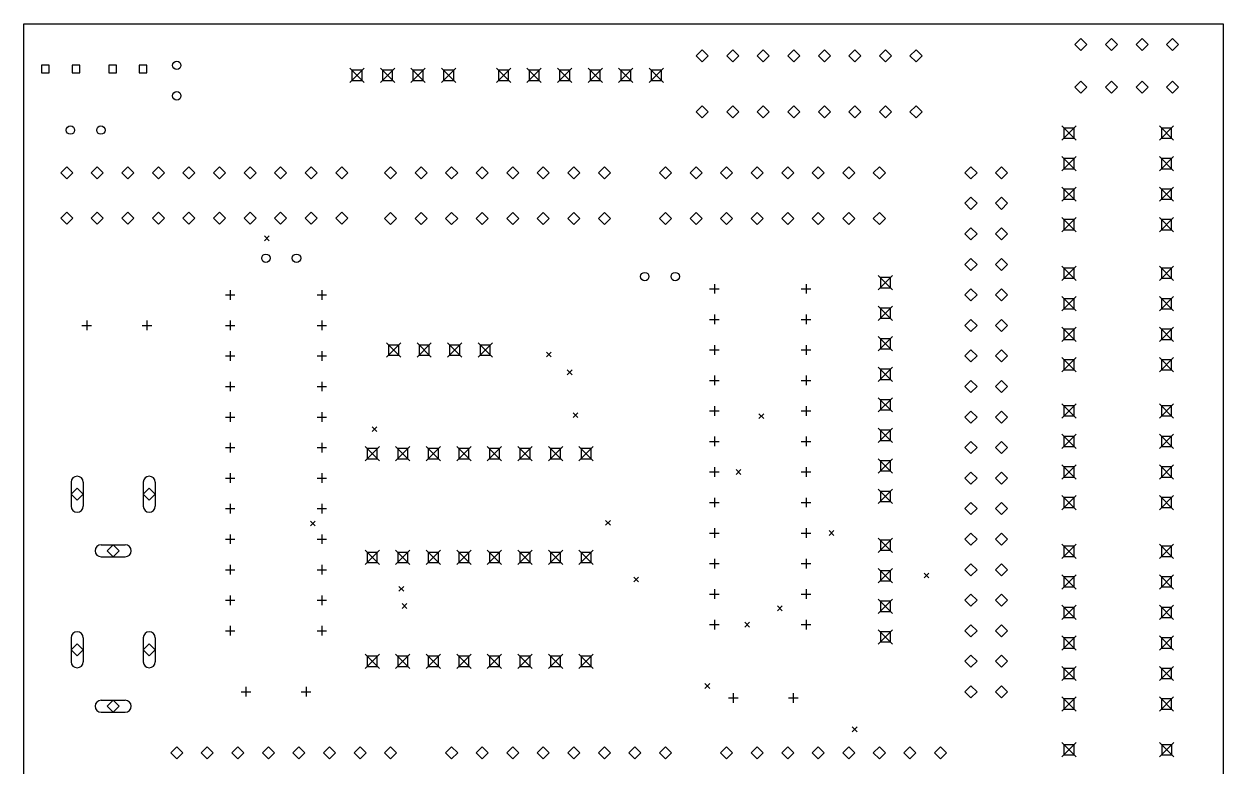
# Model space of a CAD drawing. Extents: x 114 to 215, y -162 to -37.
# Drawn here: x 115.2 to 214.9, y -98.6 to -36.8 of the extents above; entities that cross this region are included whole.
import ezdxf

# ---------------------------------------------------------------- set-up
doc = ezdxf.new("R2010")
doc.units = 0
doc.layers.add('BLACK', color=7, linetype='CONTINUOUS')

msp = doc.modelspace()

# ---------------------------------------------------------------- linework, layer by layer
at = {"layer": 'BLACK', "linetype": 'CONTINUOUS'}
for p, q in [((115.24, -36.8175), (214.935, -36.8175)), ((115.24, -135.243), (115.24, -36.8175)), ((214.935, -36.8175), (214.935, -135.243)), ((203.124, -38.032), (202.624, -38.532)), ((202.624, -38.532), (203.124, -39.032)), ((203.624, -38.532), (203.124, -38.032)), ((203.124, -39.032), (203.624, -38.532)), ((205.664, -38.032), (205.164, -38.532)), ((205.164, -38.532), (205.664, -39.032)), ((206.164, -38.532), (205.664, -38.032)), ((205.664, -39.032), (206.164, -38.532)), ((208.204, -38.032), (207.704, -38.532)), ((207.704, -38.532), (208.204, -39.032)), ((208.704, -38.532), (208.204, -38.032)), ((208.204, -39.032), (208.704, -38.532)), ((210.744, -38.032), (210.244, -38.532)), ((210.244, -38.532), (210.744, -39.032)), ((211.244, -38.532), (210.744, -38.032)), ((210.744, -39.032), (211.244, -38.532)), ((171.628, -38.97), (171.128, -39.47)), ((171.128, -39.47), (171.628, -39.97)), ((172.128, -39.47), (171.628, -38.97)), ((171.628, -39.97), (172.128, -39.47)), ((174.168, -38.97), (173.668, -39.47)), ((173.668, -39.47), (174.168, -39.97)), ((174.668, -39.47), (174.168, -38.97)), ((174.168, -39.97), (174.668, -39.47)), ((176.708, -38.97), (176.208, -39.47)), ((176.208, -39.47), (176.708, -39.97)), ((177.208, -39.47), (176.708, -38.97)), ((176.708, -39.97), (177.208, -39.47)), ((179.248, -38.97), (178.748, -39.47)), ((178.748, -39.47), (179.248, -39.97)), ((179.748, -39.47), (179.248, -38.97)), ((179.248, -39.97), (179.748, -39.47)), ((181.788, -38.97), (181.288, -39.47)), ((181.288, -39.47), (181.788, -39.97)), ((182.288, -39.47), (181.788, -38.97)), ((181.788, -39.97), (182.288, -39.47)), ((184.328, -38.97), (183.828, -39.47)), ((183.828, -39.47), (184.328, -39.97)), ((184.828, -39.47), (184.328, -38.97)), ((184.328, -39.97), (184.828, -39.47)), ((186.868, -38.97), (186.368, -39.47)), ((186.368, -39.47), (186.868, -39.97)), ((187.368, -39.47), (186.868, -38.97)), ((186.868, -39.97), (187.368, -39.47)), ((189.408, -38.97), (188.908, -39.47)), ((188.908, -39.47), (189.408, -39.97)), ((189.908, -39.47), (189.408, -38.97)), ((189.408, -39.97), (189.908, -39.47)), ((117.331, -40.2458), (116.695, -40.2458)), ((116.695, -40.2458), (116.695, -40.8822)), ((117.331, -40.8822), (117.331, -40.2458)), ((119.871, -40.2458), (119.235, -40.2458)), ((119.235, -40.2458), (119.235, -40.8822)), ((119.871, -40.8822), (119.871, -40.2458)), ((122.919, -40.2458), (122.283, -40.2458)), ((122.283, -40.2458), (122.283, -40.8822)), ((122.919, -40.8822), (122.919, -40.2458)), ((125.459, -40.2458), (124.823, -40.2458)), ((124.823, -40.2458), (124.823, -40.8822)), ((125.459, -40.8822), (125.459, -40.2458)), ((142.331, -40.497), (143.521, -41.687)), ((143.521, -40.497), (142.331, -41.687)), ((143.347, -40.6713), (142.505, -40.6713)), ((142.505, -40.6713), (142.505, -41.5127)), ((143.347, -41.5127), (143.347, -40.6713)), ((144.871, -40.497), (146.061, -41.687)), ((146.061, -40.497), (144.871, -41.687)), ((145.887, -40.6713), (145.045, -40.6713)), ((145.045, -40.6713), (145.045, -41.5127)), ((145.887, -41.5127), (145.887, -40.6713)), ((147.411, -40.497), (148.601, -41.687)), ((148.601, -40.497), (147.411, -41.687)), ((148.427, -40.6713), (147.585, -40.6713)), ((147.585, -40.6713), (147.585, -41.5127)), ((148.427, -41.5127), (148.427, -40.6713)), ((149.951, -40.497), (151.141, -41.687)), ((151.141, -40.497), (149.951, -41.687)), ((150.967, -40.6713), (150.125, -40.6713)), ((150.125, -40.6713), (150.125, -41.5127)), ((150.967, -41.5127), (150.967, -40.6713)), ((154.523, -40.497), (155.713, -41.687)), ((155.713, -40.497), (154.523, -41.687)), ((155.539, -40.6713), (154.697, -40.6713)), ((154.697, -40.6713), (154.697, -41.5127)), ((155.539, -41.5127), (155.539, -40.6713)), ((157.063, -40.497), (158.253, -41.687)), ((158.253, -40.497), (157.063, -41.687)), ((158.079, -40.6713), (157.237, -40.6713)), ((157.237, -40.6713), (157.237, -41.5127)), ((158.079, -41.5127), (158.079, -40.6713)), ((159.603, -40.497), (160.793, -41.687)), ((160.793, -40.497), (159.603, -41.687)), ((160.619, -40.6713), (159.777, -40.6713)), ((159.777, -40.6713), (159.777, -41.5127)), ((160.619, -41.5127), (160.619, -40.6713)), ((162.143, -40.497), (163.333, -41.687)), ((163.333, -40.497), (162.143, -41.687)), ((163.159, -40.6713), (162.317, -40.6713)), ((162.317, -40.6713), (162.317, -41.5127)), ((163.159, -41.5127), (163.159, -40.6713)), ((164.683, -40.497), (165.873, -41.687)), ((165.873, -40.497), (164.683, -41.687)), ((165.699, -40.6713), (164.857, -40.6713)), ((164.857, -40.6713), (164.857, -41.5127)), ((165.699, -41.5127), (165.699, -40.6713)), ((167.223, -40.497), (168.413, -41.687)), ((168.413, -40.497), (167.223, -41.687)), ((168.239, -40.6713), (167.397, -40.6713)), ((167.397, -40.6713), (167.397, -41.5127)), ((168.239, -41.5127), (168.239, -40.6713)), ((116.695, -40.8822), (117.331, -40.8822)), ((119.235, -40.8822), (119.871, -40.8822)), ((122.283, -40.8822), (122.919, -40.8822)), ((124.823, -40.8822), (125.459, -40.8822)), ((142.505, -41.5127), (143.347, -41.5127)), ((145.045, -41.5127), (145.887, -41.5127)), ((147.585, -41.5127), (148.427, -41.5127)), ((150.125, -41.5127), (150.967, -41.5127)), ((154.697, -41.5127), (155.539, -41.5127)), ((157.237, -41.5127), (158.079, -41.5127)), ((159.777, -41.5127), (160.619, -41.5127)), ((162.317, -41.5127), (163.159, -41.5127)), ((164.857, -41.5127), (165.699, -41.5127)), ((167.397, -41.5127), (168.239, -41.5127)), ((203.124, -41.588), (202.624, -42.088)), ((203.624, -42.088), (203.124, -41.588)), ((205.664, -41.588), (205.164, -42.088)), ((206.164, -42.088), (205.664, -41.588)), ((208.204, -41.588), (207.704, -42.088)), ((208.704, -42.088), (208.204, -41.588)), ((210.744, -41.588), (210.244, -42.088)), ((211.244, -42.088), (210.744, -41.588)), ((202.624, -42.088), (203.124, -42.588)), ((203.124, -42.588), (203.624, -42.088)), ((205.164, -42.088), (205.664, -42.588)), ((205.664, -42.588), (206.164, -42.088)), ((207.704, -42.088), (208.204, -42.588)), ((208.204, -42.588), (208.704, -42.088)), ((210.244, -42.088), (210.744, -42.588)), ((210.744, -42.588), (211.244, -42.088)), ((171.628, -43.62), (171.128, -44.12)), ((172.128, -44.12), (171.628, -43.62)), ((174.168, -43.62), (173.668, -44.12)), ((174.668, -44.12), (174.168, -43.62)), ((176.708, -43.62), (176.208, -44.12)), ((177.208, -44.12), (176.708, -43.62)), ((179.248, -43.62), (178.748, -44.12)), ((179.748, -44.12), (179.248, -43.62)), ((181.788, -43.62), (181.288, -44.12)), ((182.288, -44.12), (181.788, -43.62)), ((184.328, -43.62), (183.828, -44.12)), ((184.828, -44.12), (184.328, -43.62)), ((186.868, -43.62), (186.368, -44.12)), ((187.368, -44.12), (186.868, -43.62)), ((189.408, -43.62), (188.908, -44.12)), ((189.908, -44.12), (189.408, -43.62)), ((171.128, -44.12), (171.628, -44.62)), ((171.628, -44.62), (172.128, -44.12)), ((173.668, -44.12), (174.168, -44.62)), ((174.168, -44.62), (174.668, -44.12)), ((176.208, -44.12), (176.708, -44.62)), ((176.708, -44.62), (177.208, -44.12)), ((178.748, -44.12), (179.248, -44.62)), ((179.248, -44.62), (179.748, -44.12)), ((181.288, -44.12), (181.788, -44.62)), ((181.788, -44.62), (182.288, -44.12)), ((183.828, -44.12), (184.328, -44.62)), ((184.328, -44.62), (184.828, -44.12)), ((186.368, -44.12), (186.868, -44.62)), ((186.868, -44.62), (187.368, -44.12)), ((188.908, -44.12), (189.408, -44.62)), ((189.408, -44.62), (189.908, -44.12)), ((201.533, -45.303), (202.723, -46.493)), ((202.723, -45.303), (201.533, -46.493)), ((202.549, -45.4773), (201.707, -45.4773)), ((201.707, -45.4773), (201.707, -46.3187)), ((202.549, -46.3187), (202.549, -45.4773)), ((209.641, -45.303), (210.831, -46.493)), ((210.831, -45.303), (209.641, -46.493)), ((210.657, -45.4773), (209.815, -45.4773)), ((209.815, -45.4773), (209.815, -46.3187)), ((210.657, -46.3187), (210.657, -45.4773)), ((201.707, -46.3187), (202.549, -46.3187)), ((209.815, -46.3187), (210.657, -46.3187)), ((201.533, -47.843), (202.723, -49.033)), ((202.723, -47.843), (201.533, -49.033)), ((209.641, -47.843), (210.831, -49.033)), ((210.831, -47.843), (209.641, -49.033)), ((118.796, -48.7), (118.296, -49.2)), ((119.296, -49.2), (118.796, -48.7)), ((121.336, -48.7), (120.836, -49.2)), ((121.836, -49.2), (121.336, -48.7)), ((123.876, -48.7), (123.376, -49.2)), ((124.376, -49.2), (123.876, -48.7)), ((126.416, -48.7), (125.916, -49.2)), ((126.916, -49.2), (126.416, -48.7)), ((128.956, -48.7), (128.456, -49.2)), ((129.456, -49.2), (128.956, -48.7)), ((131.496, -48.7), (130.996, -49.2)), ((131.996, -49.2), (131.496, -48.7)), ((134.036, -48.7), (133.536, -49.2)), ((134.536, -49.2), (134.036, -48.7)), ((136.576, -48.7), (136.076, -49.2)), ((137.076, -49.2), (136.576, -48.7)), ((139.116, -48.7), (138.616, -49.2)), ((139.616, -49.2), (139.116, -48.7)), ((141.656, -48.7), (141.156, -49.2)), ((142.156, -49.2), (141.656, -48.7)), ((145.72, -48.7), (145.22, -49.2)), ((146.22, -49.2), (145.72, -48.7)), ((148.26, -48.7), (147.76, -49.2)), ((148.76, -49.2), (148.26, -48.7)), ((150.8, -48.7), (150.3, -49.2)), ((151.3, -49.2), (150.8, -48.7)), ((153.34, -48.7), (152.84, -49.2)), ((153.84, -49.2), (153.34, -48.7)), ((155.88, -48.7), (155.38, -49.2)), ((156.38, -49.2), (155.88, -48.7)), ((158.42, -48.7), (157.92, -49.2)), ((158.92, -49.2), (158.42, -48.7)), ((160.96, -48.7), (160.46, -49.2)), ((161.46, -49.2), (160.96, -48.7)), ((163.5, -48.7), (163, -49.2)), ((164, -49.2), (163.5, -48.7)), ((168.58, -48.7), (168.08, -49.2)), ((169.08, -49.2), (168.58, -48.7)), ((171.12, -48.7), (170.62, -49.2)), ((171.62, -49.2), (171.12, -48.7)), ((173.66, -48.7), (173.16, -49.2)), ((174.16, -49.2), (173.66, -48.7)), ((176.2, -48.7), (175.7, -49.2)), ((176.7, -49.2), (176.2, -48.7)), ((178.74, -48.7), (178.24, -49.2)), ((179.24, -49.2), (178.74, -48.7)), ((181.28, -48.7), (180.78, -49.2)), ((181.78, -49.2), (181.28, -48.7)), ((183.82, -48.7), (183.32, -49.2)), ((184.32, -49.2), (183.82, -48.7)), ((186.36, -48.7), (185.86, -49.2)), ((186.86, -49.2), (186.36, -48.7)), ((193.98, -48.7), (193.48, -49.2)), ((194.48, -49.2), (193.98, -48.7)), ((196.52, -48.7), (196.02, -49.2)), ((197.02, -49.2), (196.52, -48.7)), ((202.549, -48.0173), (201.707, -48.0173)), ((201.707, -48.0173), (201.707, -48.8587)), ((202.549, -48.8587), (202.549, -48.0173)), ((210.657, -48.0173), (209.815, -48.0173)), ((209.815, -48.0173), (209.815, -48.8587)), ((210.657, -48.8587), (210.657, -48.0173)), ((118.296, -49.2), (118.796, -49.7)), ((118.796, -49.7), (119.296, -49.2)), ((120.836, -49.2), (121.336, -49.7)), ((121.336, -49.7), (121.836, -49.2)), ((123.376, -49.2), (123.876, -49.7)), ((123.876, -49.7), (124.376, -49.2)), ((125.916, -49.2), (126.416, -49.7)), ((126.416, -49.7), (126.916, -49.2)), ((128.456, -49.2), (128.956, -49.7)), ((128.956, -49.7), (129.456, -49.2)), ((130.996, -49.2), (131.496, -49.7)), ((131.496, -49.7), (131.996, -49.2)), ((133.536, -49.2), (134.036, -49.7)), ((134.036, -49.7), (134.536, -49.2)), ((136.076, -49.2), (136.576, -49.7)), ((136.576, -49.7), (137.076, -49.2)), ((138.616, -49.2), (139.116, -49.7)), ((139.116, -49.7), (139.616, -49.2)), ((141.156, -49.2), (141.656, -49.7)), ((141.656, -49.7), (142.156, -49.2)), ((145.22, -49.2), (145.72, -49.7)), ((145.72, -49.7), (146.22, -49.2)), ((147.76, -49.2), (148.26, -49.7)), ((148.26, -49.7), (148.76, -49.2)), ((150.3, -49.2), (150.8, -49.7)), ((150.8, -49.7), (151.3, -49.2)), ((152.84, -49.2), (153.34, -49.7)), ((153.34, -49.7), (153.84, -49.2)), ((155.38, -49.2), (155.88, -49.7)), ((155.88, -49.7), (156.38, -49.2)), ((157.92, -49.2), (158.42, -49.7)), ((158.42, -49.7), (158.92, -49.2)), ((160.46, -49.2), (160.96, -49.7)), ((160.96, -49.7), (161.46, -49.2)), ((163, -49.2), (163.5, -49.7)), ((163.5, -49.7), (164, -49.2)), ((168.08, -49.2), (168.58, -49.7)), ((168.58, -49.7), (169.08, -49.2)), ((170.62, -49.2), (171.12, -49.7)), ((171.12, -49.7), (171.62, -49.2)), ((173.16, -49.2), (173.66, -49.7)), ((173.66, -49.7), (174.16, -49.2)), ((175.7, -49.2), (176.2, -49.7)), ((176.2, -49.7), (176.7, -49.2)), ((178.24, -49.2), (178.74, -49.7)), ((178.74, -49.7), (179.24, -49.2)), ((180.78, -49.2), (181.28, -49.7)), ((181.28, -49.7), (181.78, -49.2)), ((183.32, -49.2), (183.82, -49.7)), ((183.82, -49.7), (184.32, -49.2)), ((185.86, -49.2), (186.36, -49.7)), ((186.36, -49.7), (186.86, -49.2)), ((193.48, -49.2), (193.98, -49.7)), ((193.98, -49.7), (194.48, -49.2)), ((196.02, -49.2), (196.52, -49.7)), ((196.52, -49.7), (197.02, -49.2)), ((201.707, -48.8587), (202.549, -48.8587)), ((209.815, -48.8587), (210.657, -48.8587)), ((201.533, -50.383), (202.723, -51.573)), ((202.723, -50.383), (201.533, -51.573)), ((202.549, -50.5573), (201.707, -50.5573)), ((201.707, -50.5573), (201.707, -51.3987)), ((202.549, -51.3987), (202.549, -50.5573)), ((209.641, -50.383), (210.831, -51.573)), ((210.831, -50.383), (209.641, -51.573)), ((210.657, -50.5573), (209.815, -50.5573)), ((209.815, -50.5573), (209.815, -51.3987)), ((210.657, -51.3987), (210.657, -50.5573)), ((193.98, -51.24), (193.48, -51.74)), ((193.48, -51.74), (193.98, -52.24)), ((194.48, -51.74), (193.98, -51.24)), ((193.98, -52.24), (194.48, -51.74)), ((196.52, -51.24), (196.02, -51.74)), ((196.02, -51.74), (196.52, -52.24)), ((197.02, -51.74), (196.52, -51.24)), ((196.52, -52.24), (197.02, -51.74)), ((201.707, -51.3987), (202.549, -51.3987)), ((209.815, -51.3987), (210.657, -51.3987)), ((118.796, -52.485), (118.296, -52.985)), ((119.296, -52.985), (118.796, -52.485)), ((121.336, -52.485), (120.836, -52.985)), ((121.836, -52.985), (121.336, -52.485)), ((123.876, -52.485), (123.376, -52.985)), ((124.376, -52.985), (123.876, -52.485)), ((126.416, -52.485), (125.916, -52.985)), ((126.916, -52.985), (126.416, -52.485)), ((128.956, -52.485), (128.456, -52.985)), ((129.456, -52.985), (128.956, -52.485)), ((131.496, -52.485), (130.996, -52.985)), ((131.996, -52.985), (131.496, -52.485)), ((134.036, -52.485), (133.536, -52.985)), ((134.536, -52.985), (134.036, -52.485)), ((136.576, -52.485), (136.076, -52.985)), ((137.076, -52.985), (136.576, -52.485)), ((139.116, -52.485), (138.616, -52.985)), ((139.616, -52.985), (139.116, -52.485)), ((141.656, -52.485), (141.156, -52.985)), ((142.156, -52.985), (141.656, -52.485)), ((145.72, -52.51), (145.22, -53.01)), ((146.22, -53.01), (145.72, -52.51)), ((148.26, -52.51), (147.76, -53.01)), ((148.76, -53.01), (148.26, -52.51)), ((150.8, -52.51), (150.3, -53.01)), ((151.3, -53.01), (150.8, -52.51)), ((153.34, -52.51), (152.84, -53.01)), ((153.84, -53.01), (153.34, -52.51)), ((155.88, -52.51), (155.38, -53.01)), ((156.38, -53.01), (155.88, -52.51)), ((158.42, -52.51), (157.92, -53.01)), ((158.92, -53.01), (158.42, -52.51)), ((160.96, -52.51), (160.46, -53.01)), ((161.46, -53.01), (160.96, -52.51)), ((163.5, -52.51), (163, -53.01)), ((164, -53.01), (163.5, -52.51)), ((168.58, -52.51), (168.08, -53.01)), ((169.08, -53.01), (168.58, -52.51)), ((171.12, -52.51), (170.62, -53.01)), ((171.62, -53.01), (171.12, -52.51)), ((173.66, -52.51), (173.16, -53.01)), ((174.16, -53.01), (173.66, -52.51)), ((176.2, -52.51), (175.7, -53.01)), ((176.7, -53.01), (176.2, -52.51)), ((178.74, -52.51), (178.24, -53.01)), ((179.24, -53.01), (178.74, -52.51)), ((181.28, -52.51), (180.78, -53.01)), ((181.78, -53.01), (181.28, -52.51)), ((183.82, -52.51), (183.32, -53.01)), ((184.32, -53.01), (183.82, -52.51)), ((186.36, -52.51), (185.86, -53.01)), ((186.86, -53.01), (186.36, -52.51)), ((118.296, -52.985), (118.796, -53.485)), ((118.796, -53.485), (119.296, -52.985)), ((120.836, -52.985), (121.336, -53.485)), ((121.336, -53.485), (121.836, -52.985)), ((123.376, -52.985), (123.876, -53.485)), ((123.876, -53.485), (124.376, -52.985)), ((125.916, -52.985), (126.416, -53.485)), ((126.416, -53.485), (126.916, -52.985)), ((128.456, -52.985), (128.956, -53.485)), ((128.956, -53.485), (129.456, -52.985)), ((130.996, -52.985), (131.496, -53.485)), ((131.496, -53.485), (131.996, -52.985)), ((133.536, -52.985), (134.036, -53.485)), ((134.036, -53.485), (134.536, -52.985)), ((136.076, -52.985), (136.576, -53.485)), ((136.576, -53.485), (137.076, -52.985)), ((138.616, -52.985), (139.116, -53.485)), ((139.116, -53.485), (139.616, -52.985)), ((141.156, -52.985), (141.656, -53.485)), ((141.656, -53.485), (142.156, -52.985)), ((145.22, -53.01), (145.72, -53.51)), ((145.72, -53.51), (146.22, -53.01)), ((147.76, -53.01), (148.26, -53.51)), ((148.26, -53.51), (148.76, -53.01)), ((150.3, -53.01), (150.8, -53.51)), ((150.8, -53.51), (151.3, -53.01)), ((152.84, -53.01), (153.34, -53.51)), ((153.34, -53.51), (153.84, -53.01)), ((155.38, -53.01), (155.88, -53.51)), ((155.88, -53.51), (156.38, -53.01)), ((157.92, -53.01), (158.42, -53.51)), ((158.42, -53.51), (158.92, -53.01)), ((160.46, -53.01), (160.96, -53.51)), ((160.96, -53.51), (161.46, -53.01)), ((163, -53.01), (163.5, -53.51)), ((163.5, -53.51), (164, -53.01)), ((168.08, -53.01), (168.58, -53.51)), ((168.58, -53.51), (169.08, -53.01)), ((170.62, -53.01), (171.12, -53.51)), ((171.12, -53.51), (171.62, -53.01)), ((173.16, -53.01), (173.66, -53.51)), ((173.66, -53.51), (174.16, -53.01)), ((175.7, -53.01), (176.2, -53.51)), ((176.2, -53.51), (176.7, -53.01)), ((178.24, -53.01), (178.74, -53.51)), ((178.74, -53.51), (179.24, -53.01)), ((180.78, -53.01), (181.28, -53.51)), ((181.28, -53.51), (181.78, -53.01)), ((183.32, -53.01), (183.82, -53.51)), ((183.82, -53.51), (184.32, -53.01)), ((185.86, -53.01), (186.36, -53.51)), ((186.36, -53.51), (186.86, -53.01)), ((193.98, -53.78), (193.48, -54.28)), ((194.48, -54.28), (193.98, -53.78)), ((196.52, -53.78), (196.02, -54.28)), ((197.02, -54.28), (196.52, -53.78)), ((201.533, -52.923), (202.723, -54.113)), ((202.723, -52.923), (201.533, -54.113)), ((202.549, -53.0973), (201.707, -53.0973)), ((201.707, -53.0973), (201.707, -53.9387)), ((202.549, -53.9387), (202.549, -53.0973)), ((209.641, -52.923), (210.831, -54.113)), ((210.831, -52.923), (209.641, -54.113)), ((210.657, -53.0973), (209.815, -53.0973)), ((209.815, -53.0973), (209.815, -53.9387)), ((210.657, -53.9387), (210.657, -53.0973)), ((135.232, -54.4522), (135.632, -54.8522)), ((135.632, -54.4522), (135.232, -54.8522)), ((193.48, -54.28), (193.98, -54.78)), ((193.98, -54.78), (194.48, -54.28)), ((196.02, -54.28), (196.52, -54.78)), ((196.52, -54.78), (197.02, -54.28)), ((201.707, -53.9387), (202.549, -53.9387)), ((209.815, -53.9387), (210.657, -53.9387)), ((193.98, -56.32), (193.48, -56.82)), ((193.48, -56.82), (193.98, -57.32)), ((194.48, -56.82), (193.98, -56.32)), ((193.98, -57.32), (194.48, -56.82)), ((196.52, -56.32), (196.02, -56.82)), ((196.02, -56.82), (196.52, -57.32)), ((197.02, -56.82), (196.52, -56.32)), ((196.52, -57.32), (197.02, -56.82)), ((186.273, -57.749), (187.463, -58.939)), ((187.463, -57.749), (186.273, -58.939)), ((201.533, -56.96), (202.723, -58.15)), ((202.723, -56.96), (201.533, -58.15)), ((202.549, -57.1343), (201.707, -57.1343)), ((201.707, -57.1343), (201.707, -57.9757)), ((202.549, -57.9757), (202.549, -57.1343)), ((209.641, -56.96), (210.831, -58.15)), ((210.831, -56.96), (209.641, -58.15)), ((210.657, -57.1343), (209.815, -57.1343)), ((209.815, -57.1343), (209.815, -57.9757)), ((210.657, -57.9757), (210.657, -57.1343)), ((172.644, -58.452), (172.644, -59.252)), ((180.264, -58.452), (180.264, -59.252)), ((187.289, -57.9233), (186.447, -57.9233)), ((186.447, -57.9233), (186.447, -58.7647)), ((186.447, -58.7647), (187.289, -58.7647)), ((187.289, -58.7647), (187.289, -57.9233)), ((201.707, -57.9757), (202.549, -57.9757)), ((209.815, -57.9757), (210.657, -57.9757)), ((131.985, -59.36), (132.785, -59.36)), ((132.385, -58.96), (132.385, -59.76)), ((139.605, -59.36), (140.405, -59.36)), ((140.005, -58.96), (140.005, -59.76)), ((172.244, -58.852), (173.044, -58.852)), ((179.864, -58.852), (180.664, -58.852)), ((193.98, -58.86), (193.48, -59.36)), ((193.48, -59.36), (193.98, -59.86)), ((194.48, -59.36), (193.98, -58.86)), ((193.98, -59.86), (194.48, -59.36)), ((196.52, -58.86), (196.02, -59.36)), ((196.02, -59.36), (196.52, -59.86)), ((197.02, -59.36), (196.52, -58.86)), ((196.52, -59.86), (197.02, -59.36)), ((201.533, -59.5), (202.723, -60.69)), ((202.723, -59.5), (201.533, -60.69)), ((202.549, -59.6743), (201.707, -59.6743)), ((201.707, -59.6743), (201.707, -60.5157)), ((202.549, -60.5157), (202.549, -59.6743)), ((209.641, -59.5), (210.831, -60.69)), ((210.831, -59.5), (209.641, -60.69)), ((210.657, -59.6743), (209.815, -59.6743)), ((209.815, -59.6743), (209.815, -60.5157)), ((210.657, -60.5157), (210.657, -59.6743)), ((186.273, -60.289), (187.463, -61.479)), ((187.463, -60.289), (186.273, -61.479)), ((187.289, -60.4633), (186.447, -60.4633)), ((186.447, -60.4633), (186.447, -61.3047)), ((187.289, -61.3047), (187.289, -60.4633)), ((201.707, -60.5157), (202.549, -60.5157)), ((209.815, -60.5157), (210.657, -60.5157)), ((120.457, -61.5), (120.457, -62.3)), ((125.457, -61.5), (125.457, -62.3)), ((132.385, -61.5), (132.385, -62.3)), ((140.005, -61.5), (140.005, -62.3)), ((172.244, -61.392), (173.044, -61.392)), ((172.644, -60.992), (172.644, -61.792)), ((179.864, -61.392), (180.664, -61.392)), ((180.264, -60.992), (180.264, -61.792)), ((186.447, -61.3047), (187.289, -61.3047)), ((193.98, -61.4), (193.48, -61.9)), ((194.48, -61.9), (193.98, -61.4)), ((196.52, -61.4), (196.02, -61.9)), ((197.02, -61.9), (196.52, -61.4)), ((120.057, -61.9), (120.857, -61.9)), ((125.057, -61.9), (125.857, -61.9)), ((131.985, -61.9), (132.785, -61.9)), ((139.605, -61.9), (140.405, -61.9)), ((193.48, -61.9), (193.98, -62.4)), ((193.98, -62.4), (194.48, -61.9)), ((196.02, -61.9), (196.52, -62.4)), ((196.52, -62.4), (197.02, -61.9)), ((201.533, -62.04), (202.723, -63.23)), ((202.723, -62.04), (201.533, -63.23)), ((202.549, -62.2143), (201.707, -62.2143)), ((201.707, -62.2143), (201.707, -63.0557)), ((202.549, -63.0557), (202.549, -62.2143)), ((209.641, -62.04), (210.831, -63.23)), ((210.831, -62.04), (209.641, -63.23)), ((210.657, -62.2143), (209.815, -62.2143)), ((209.815, -62.2143), (209.815, -63.0557)), ((210.657, -63.0557), (210.657, -62.2143)), ((145.379, -63.357), (146.569, -64.547)), ((146.569, -63.357), (145.379, -64.547)), ((146.395, -63.5313), (145.553, -63.5313)), ((145.553, -63.5313), (145.553, -64.3727)), ((146.395, -64.3727), (146.395, -63.5313)), ((147.919, -63.357), (149.109, -64.547)), ((149.109, -63.357), (147.919, -64.547)), ((148.935, -63.5313), (148.093, -63.5313)), ((148.093, -63.5313), (148.093, -64.3727)), ((148.935, -64.3727), (148.935, -63.5313)), ((150.459, -63.357), (151.649, -64.547)), ((151.649, -63.357), (150.459, -64.547)), ((151.475, -63.5313), (150.633, -63.5313)), ((150.633, -63.5313), (150.633, -64.3727)), ((151.475, -64.3727), (151.475, -63.5313)), ((152.999, -63.357), (154.189, -64.547)), ((154.189, -63.357), (152.999, -64.547)), ((154.015, -63.5313), (153.173, -63.5313)), ((153.173, -63.5313), (153.173, -64.3727)), ((154.015, -64.3727), (154.015, -63.5313)), ((172.644, -63.532), (172.644, -64.332)), ((180.264, -63.532), (180.264, -64.332)), ((186.273, -62.829), (187.463, -64.019)), ((187.463, -62.829), (186.273, -64.019)), ((187.289, -63.0033), (186.447, -63.0033)), ((186.447, -63.0033), (186.447, -63.8447)), ((187.289, -63.8447), (187.289, -63.0033)), ((201.707, -63.0557), (202.549, -63.0557)), ((209.815, -63.0557), (210.657, -63.0557)), ((131.985, -64.44), (132.785, -64.44)), ((132.385, -64.04), (132.385, -64.84)), ((139.605, -64.44), (140.405, -64.44)), ((140.005, -64.04), (140.005, -64.84)), ((145.553, -64.3727), (146.395, -64.3727)), ((148.093, -64.3727), (148.935, -64.3727)), ((150.633, -64.3727), (151.475, -64.3727)), ((153.173, -64.3727), (154.015, -64.3727)), ((158.678, -64.123), (159.078, -64.523)), ((159.078, -64.123), (158.678, -64.523)), ((172.244, -63.932), (173.044, -63.932)), ((179.864, -63.932), (180.664, -63.932)), ((186.447, -63.8447), (187.289, -63.8447)), ((193.98, -63.94), (193.48, -64.44)), ((193.48, -64.44), (193.98, -64.94)), ((194.48, -64.44), (193.98, -63.94)), ((193.98, -64.94), (194.48, -64.44)), ((196.52, -63.94), (196.02, -64.44)), ((196.02, -64.44), (196.52, -64.94)), ((197.02, -64.44), (196.52, -63.94)), ((196.52, -64.94), (197.02, -64.44)), ((201.533, -64.58), (202.723, -65.77)), ((202.723, -64.58), (201.533, -65.77)), ((202.549, -64.7543), (201.707, -64.7543)), ((201.707, -64.7543), (201.707, -65.5957)), ((202.549, -65.5957), (202.549, -64.7543)), ((209.641, -64.58), (210.831, -65.77)), ((210.831, -64.58), (209.641, -65.77)), ((210.657, -64.7543), (209.815, -64.7543)), ((209.815, -64.7543), (209.815, -65.5957)), ((210.657, -65.5957), (210.657, -64.7543)), ((160.417, -65.602), (160.817, -66.002)), ((160.817, -65.602), (160.417, -66.002)), ((186.273, -65.369), (187.463, -66.559)), ((187.463, -65.369), (186.273, -66.559)), ((187.289, -65.5433), (186.447, -65.5433)), ((186.447, -65.5433), (186.447, -66.3847)), ((187.289, -66.3847), (187.289, -65.5433)), ((201.707, -65.5957), (202.549, -65.5957)), ((209.815, -65.5957), (210.657, -65.5957)), ((132.385, -66.58), (132.385, -67.38)), ((140.005, -66.58), (140.005, -67.38)), ((172.244, -66.472), (173.044, -66.472)), ((172.644, -66.072), (172.644, -66.872)), ((179.864, -66.472), (180.664, -66.472)), ((180.264, -66.072), (180.264, -66.872)), ((186.447, -66.3847), (187.289, -66.3847)), ((193.98, -66.48), (193.48, -66.98)), ((194.48, -66.98), (193.98, -66.48)), ((196.52, -66.48), (196.02, -66.98)), ((197.02, -66.98), (196.52, -66.48)), ((131.985, -66.98), (132.785, -66.98)), ((139.605, -66.98), (140.405, -66.98)), ((193.48, -66.98), (193.98, -67.48)), ((193.98, -67.48), (194.48, -66.98)), ((196.02, -66.98), (196.52, -67.48)), ((196.52, -67.48), (197.02, -66.98)), ((172.644, -68.612), (172.644, -69.412)), ((180.264, -68.612), (180.264, -69.412)), ((186.273, -67.909), (187.463, -69.099)), ((187.463, -67.909), (186.273, -69.099)), ((187.289, -68.0833), (186.447, -68.0833)), ((186.447, -68.0833), (186.447, -68.9247)), ((187.289, -68.9247), (187.289, -68.0833)), ((201.533, -68.417), (202.723, -69.607)), ((202.723, -68.417), (201.533, -69.607)), ((202.549, -68.5913), (201.707, -68.5913)), ((201.707, -68.5913), (201.707, -69.4327)), ((202.549, -69.4327), (202.549, -68.5913)), ((209.641, -68.417), (210.831, -69.607)), ((210.831, -68.417), (209.641, -69.607)), ((210.657, -68.5913), (209.815, -68.5913)), ((209.815, -68.5913), (209.815, -69.4327)), ((210.657, -69.4327), (210.657, -68.5913)), ((131.985, -69.52), (132.785, -69.52)), ((132.385, -69.12), (132.385, -69.92)), ((139.605, -69.52), (140.405, -69.52)), ((140.005, -69.12), (140.005, -69.92)), ((160.9, -69.1591), (161.3, -69.5591)), ((161.3, -69.1591), (160.9, -69.5591)), ((172.244, -69.012), (173.044, -69.012)), ((176.35, -69.2478), (176.75, -69.6478)), ((176.75, -69.2478), (176.35, -69.6478)), ((179.864, -69.012), (180.664, -69.012)), ((186.447, -68.9247), (187.289, -68.9247)), ((193.98, -69.02), (193.48, -69.52)), ((193.48, -69.52), (193.98, -70.02)), ((194.48, -69.52), (193.98, -69.02)), ((193.98, -70.02), (194.48, -69.52)), ((196.52, -69.02), (196.02, -69.52)), ((196.02, -69.52), (196.52, -70.02)), ((197.02, -69.52), (196.52, -69.02)), ((196.52, -70.02), (197.02, -69.52)), ((201.707, -69.4327), (202.549, -69.4327)), ((209.815, -69.4327), (210.657, -69.4327)), ((144.184, -70.3313), (144.584, -70.7313)), ((144.584, -70.3313), (144.184, -70.7313)), ((186.273, -70.449), (187.463, -71.639)), ((187.463, -70.449), (186.273, -71.639)), ((187.289, -70.6233), (186.447, -70.6233)), ((186.447, -70.6233), (186.447, -71.4647)), ((187.289, -71.4647), (187.289, -70.6233)), ((132.385, -71.66), (132.385, -72.46)), ((140.005, -71.66), (140.005, -72.46)), ((172.244, -71.552), (173.044, -71.552)), ((172.644, -71.152), (172.644, -71.952)), ((179.864, -71.552), (180.664, -71.552)), ((180.264, -71.152), (180.264, -71.952)), ((186.447, -71.4647), (187.289, -71.4647)), ((193.98, -71.56), (193.48, -72.06)), ((194.48, -72.06), (193.98, -71.56)), ((196.52, -71.56), (196.02, -72.06)), ((197.02, -72.06), (196.52, -71.56)), ((201.533, -70.957), (202.723, -72.147)), ((202.723, -70.957), (201.533, -72.147)), ((202.549, -71.1313), (201.707, -71.1313)), ((201.707, -71.1313), (201.707, -71.9727)), ((202.549, -71.9727), (202.549, -71.1313)), ((209.641, -70.957), (210.831, -72.147)), ((210.831, -70.957), (209.641, -72.147)), ((210.657, -71.1313), (209.815, -71.1313)), ((209.815, -71.1313), (209.815, -71.9727)), ((210.657, -71.9727), (210.657, -71.1313)), ((131.985, -72.06), (132.785, -72.06)), ((139.605, -72.06), (140.405, -72.06)), ((143.601, -71.973), (144.791, -73.163)), ((144.791, -71.973), (143.601, -73.163)), ((144.617, -72.1473), (143.775, -72.1473)), ((143.775, -72.1473), (143.775, -72.9887)), ((144.617, -72.9887), (144.617, -72.1473)), ((146.141, -71.973), (147.331, -73.163)), ((147.331, -71.973), (146.141, -73.163)), ((147.157, -72.1473), (146.315, -72.1473)), ((146.315, -72.1473), (146.315, -72.9887)), ((147.157, -72.9887), (147.157, -72.1473)), ((148.681, -71.973), (149.871, -73.163)), ((149.871, -71.973), (148.681, -73.163)), ((149.697, -72.1473), (148.855, -72.1473)), ((148.855, -72.1473), (148.855, -72.9887)), ((149.697, -72.9887), (149.697, -72.1473)), ((151.221, -71.973), (152.411, -73.163)), ((152.411, -71.973), (151.221, -73.163)), ((152.237, -72.1473), (151.395, -72.1473)), ((151.395, -72.1473), (151.395, -72.9887)), ((152.237, -72.9887), (152.237, -72.1473)), ((153.761, -71.973), (154.951, -73.163)), ((154.951, -71.973), (153.761, -73.163)), ((154.777, -72.1473), (153.935, -72.1473)), ((153.935, -72.1473), (153.935, -72.9887)), ((154.777, -72.9887), (154.777, -72.1473)), ((156.301, -71.973), (157.491, -73.163)), ((157.491, -71.973), (156.301, -73.163)), ((157.317, -72.1473), (156.475, -72.1473)), ((156.475, -72.1473), (156.475, -72.9887)), ((157.317, -72.9887), (157.317, -72.1473)), ((158.841, -71.973), (160.031, -73.163)), ((160.031, -71.973), (158.841, -73.163)), ((159.857, -72.1473), (159.015, -72.1473)), ((159.015, -72.1473), (159.015, -72.9887)), ((159.857, -72.9887), (159.857, -72.1473)), ((161.381, -71.973), (162.571, -73.163)), ((162.571, -71.973), (161.381, -73.163)), ((162.397, -72.1473), (161.555, -72.1473)), ((161.555, -72.1473), (161.555, -72.9887)), ((162.397, -72.9887), (162.397, -72.1473)), ((193.48, -72.06), (193.98, -72.56)), ((193.98, -72.56), (194.48, -72.06)), ((196.02, -72.06), (196.52, -72.56)), ((196.52, -72.56), (197.02, -72.06)), ((201.707, -71.9727), (202.549, -71.9727)), ((209.815, -71.9727), (210.657, -71.9727)), ((143.775, -72.9887), (144.617, -72.9887)), ((146.315, -72.9887), (147.157, -72.9887)), ((148.855, -72.9887), (149.697, -72.9887)), ((151.395, -72.9887), (152.237, -72.9887)), ((153.935, -72.9887), (154.777, -72.9887)), ((156.475, -72.9887), (157.317, -72.9887)), ((159.015, -72.9887), (159.857, -72.9887)), ((161.555, -72.9887), (162.397, -72.9887)), ((172.644, -73.692), (172.644, -74.492)), ((180.264, -73.692), (180.264, -74.492)), ((186.273, -72.989), (187.463, -74.179)), ((187.463, -72.989), (186.273, -74.179)), ((187.289, -73.1633), (186.447, -73.1633)), ((186.447, -73.1633), (186.447, -74.0047)), ((187.289, -74.0047), (187.289, -73.1633)), ((201.533, -73.497), (202.723, -74.687)), ((202.723, -73.497), (201.533, -74.687)), ((202.549, -73.6713), (201.707, -73.6713)), ((201.707, -73.6713), (201.707, -74.5127)), ((202.549, -74.5127), (202.549, -73.6713)), ((209.641, -73.497), (210.831, -74.687)), ((210.831, -73.497), (209.641, -74.687)), ((210.657, -73.6713), (209.815, -73.6713)), ((209.815, -73.6713), (209.815, -74.5127)), ((210.657, -74.5127), (210.657, -73.6713)), ((131.985, -74.6), (132.785, -74.6)), ((132.385, -74.2), (132.385, -75)), ((139.605, -74.6), (140.405, -74.6)), ((140.005, -74.2), (140.005, -75)), ((172.244, -74.092), (173.044, -74.092)), ((174.445, -73.892), (174.845, -74.292)), ((174.845, -73.892), (174.445, -74.292)), ((179.864, -74.092), (180.664, -74.092)), ((186.447, -74.0047), (187.289, -74.0047)), ((193.98, -74.1), (193.48, -74.6)), ((193.48, -74.6), (193.98, -75.1)), ((194.48, -74.6), (193.98, -74.1)), ((193.98, -75.1), (194.48, -74.6)), ((196.52, -74.1), (196.02, -74.6)), ((196.02, -74.6), (196.52, -75.1)), ((197.02, -74.6), (196.52, -74.1)), ((196.52, -75.1), (197.02, -74.6)), ((201.707, -74.5127), (202.549, -74.5127)), ((209.815, -74.5127), (210.657, -74.5127)), ((119.16, -74.945), (119.16, -76.945)), ((119.66, -75.445), (119.16, -75.945)), ((120.16, -75.945), (119.66, -75.445)), ((120.16, -74.945), (120.16, -76.945)), ((125.16, -74.945), (125.16, -76.945)), ((125.66, -75.445), (125.16, -75.945)), ((126.16, -75.945), (125.66, -75.445)), ((126.16, -74.945), (126.16, -76.945)), ((186.273, -75.529), (187.463, -76.719)), ((187.463, -75.529), (186.273, -76.719)), ((187.289, -75.7033), (186.447, -75.7033)), ((186.447, -75.7033), (186.447, -76.5447)), ((187.289, -76.5447), (187.289, -75.7033)), ((119.16, -75.945), (119.66, -76.445)), ((119.66, -76.445), (120.16, -75.945)), ((125.16, -75.945), (125.66, -76.445)), ((125.66, -76.445), (126.16, -75.945)), ((132.385, -76.74), (132.385, -77.54)), ((140.005, -76.74), (140.005, -77.54)), ((172.244, -76.632), (173.044, -76.632)), ((172.644, -76.232), (172.644, -77.032)), ((179.864, -76.632), (180.664, -76.632)), ((180.264, -76.232), (180.264, -77.032)), ((186.447, -76.5447), (187.289, -76.5447)), ((193.98, -76.64), (193.48, -77.14)), ((194.48, -77.14), (193.98, -76.64)), ((196.52, -76.64), (196.02, -77.14)), ((197.02, -77.14), (196.52, -76.64)), ((201.533, -76.037), (202.723, -77.227)), ((202.723, -76.037), (201.533, -77.227)), ((202.549, -76.2113), (201.707, -76.2113)), ((201.707, -76.2113), (201.707, -77.0527)), ((202.549, -77.0527), (202.549, -76.2113)), ((209.641, -76.037), (210.831, -77.227)), ((210.831, -76.037), (209.641, -77.227)), ((210.657, -76.2113), (209.815, -76.2113)), ((209.815, -76.2113), (209.815, -77.0527)), ((210.657, -77.0527), (210.657, -76.2113)), ((131.985, -77.14), (132.785, -77.14)), ((139.605, -77.14), (140.405, -77.14)), ((193.48, -77.14), (193.98, -77.64)), ((193.98, -77.64), (194.48, -77.14)), ((196.02, -77.14), (196.52, -77.64)), ((196.52, -77.64), (197.02, -77.14)), ((201.707, -77.0527), (202.549, -77.0527)), ((209.815, -77.0527), (210.657, -77.0527)), ((139.062, -78.1851), (139.462, -78.5851)), ((139.462, -78.1851), (139.062, -78.5851)), ((163.595, -78.1149), (163.995, -78.5149)), ((163.995, -78.1149), (163.595, -78.5149)), ((131.985, -79.68), (132.785, -79.68)), ((132.385, -79.28), (132.385, -80.08)), ((139.605, -79.68), (140.405, -79.68)), ((140.005, -79.28), (140.005, -80.08)), ((172.244, -79.172), (173.044, -79.172)), ((172.644, -78.772), (172.644, -79.572)), ((179.864, -79.172), (180.664, -79.172)), ((180.264, -78.772), (180.264, -79.572)), ((182.175, -78.972), (182.575, -79.372)), ((182.575, -78.972), (182.175, -79.372)), ((186.273, -79.593), (187.463, -80.783)), ((187.463, -79.593), (186.273, -80.783)), ((193.98, -79.18), (193.48, -79.68)), ((193.48, -79.68), (193.98, -80.18)), ((194.48, -79.68), (193.98, -79.18)), ((193.98, -80.18), (194.48, -79.68)), ((196.52, -79.18), (196.02, -79.68)), ((196.02, -79.68), (196.52, -80.18)), ((197.02, -79.68), (196.52, -79.18)), ((196.52, -80.18), (197.02, -79.68)), ((121.66, -80.145), (123.66, -80.145)), ((122.66, -80.145), (122.16, -80.645)), ((122.16, -80.645), (122.66, -81.145)), ((123.16, -80.645), (122.66, -80.145)), ((122.66, -81.145), (123.16, -80.645)), ((143.601, -80.609), (144.791, -81.799)), ((144.791, -80.609), (143.601, -81.799)), ((146.141, -80.609), (147.331, -81.799)), ((147.331, -80.609), (146.141, -81.799)), ((148.681, -80.609), (149.871, -81.799)), ((149.871, -80.609), (148.681, -81.799)), ((151.221, -80.609), (152.411, -81.799)), ((152.411, -80.609), (151.221, -81.799)), ((153.761, -80.609), (154.951, -81.799)), ((154.951, -80.609), (153.761, -81.799)), ((156.301, -80.609), (157.491, -81.799)), ((157.491, -80.609), (156.301, -81.799)), ((158.841, -80.609), (160.031, -81.799)), ((160.031, -80.609), (158.841, -81.799)), ((161.381, -80.609), (162.571, -81.799)), ((162.571, -80.609), (161.381, -81.799)), ((187.289, -79.7673), (186.447, -79.7673)), ((186.447, -79.7673), (186.447, -80.6087)), ((186.447, -80.6087), (187.289, -80.6087)), ((187.289, -80.6087), (187.289, -79.7673)), ((201.533, -80.101), (202.723, -81.291)), ((202.723, -80.101), (201.533, -81.291)), ((202.549, -80.2753), (201.707, -80.2753)), ((201.707, -80.2753), (201.707, -81.1167)), ((202.549, -81.1167), (202.549, -80.2753)), ((209.641, -80.101), (210.831, -81.291)), ((210.831, -80.101), (209.641, -81.291)), ((210.657, -80.2753), (209.815, -80.2753)), ((209.815, -80.2753), (209.815, -81.1167)), ((210.657, -81.1167), (210.657, -80.2753)), ((121.66, -81.145), (123.66, -81.145)), ((144.617, -80.7833), (143.775, -80.7833)), ((143.775, -80.7833), (143.775, -81.6247)), ((143.775, -81.6247), (144.617, -81.6247)), ((144.617, -81.6247), (144.617, -80.7833)), ((147.157, -80.7833), (146.315, -80.7833)), ((146.315, -80.7833), (146.315, -81.6247)), ((146.315, -81.6247), (147.157, -81.6247)), ((147.157, -81.6247), (147.157, -80.7833)), ((149.697, -80.7833), (148.855, -80.7833)), ((148.855, -80.7833), (148.855, -81.6247)), ((148.855, -81.6247), (149.697, -81.6247)), ((149.697, -81.6247), (149.697, -80.7833)), ((152.237, -80.7833), (151.395, -80.7833)), ((151.395, -80.7833), (151.395, -81.6247)), ((151.395, -81.6247), (152.237, -81.6247)), ((152.237, -81.6247), (152.237, -80.7833)), ((154.777, -80.7833), (153.935, -80.7833)), ((153.935, -80.7833), (153.935, -81.6247)), ((153.935, -81.6247), (154.777, -81.6247)), ((154.777, -81.6247), (154.777, -80.7833)), ((157.317, -80.7833), (156.475, -80.7833)), ((156.475, -80.7833), (156.475, -81.6247)), ((156.475, -81.6247), (157.317, -81.6247)), ((157.317, -81.6247), (157.317, -80.7833)), ((159.857, -80.7833), (159.015, -80.7833)), ((159.015, -80.7833), (159.015, -81.6247)), ((159.015, -81.6247), (159.857, -81.6247)), ((159.857, -81.6247), (159.857, -80.7833)), ((162.397, -80.7833), (161.555, -80.7833)), ((161.555, -80.7833), (161.555, -81.6247)), ((161.555, -81.6247), (162.397, -81.6247)), ((162.397, -81.6247), (162.397, -80.7833)), ((172.244, -81.712), (173.044, -81.712)), ((172.644, -81.312), (172.644, -82.112)), ((179.864, -81.712), (180.664, -81.712)), ((180.264, -81.312), (180.264, -82.112)), ((193.98, -81.72), (193.48, -82.22)), ((194.48, -82.22), (193.98, -81.72)), ((196.52, -81.72), (196.02, -82.22)), ((197.02, -82.22), (196.52, -81.72)), ((201.707, -81.1167), (202.549, -81.1167)), ((209.815, -81.1167), (210.657, -81.1167)), ((131.985, -82.22), (132.785, -82.22)), ((132.385, -81.82), (132.385, -82.62)), ((139.605, -82.22), (140.405, -82.22)), ((140.005, -81.82), (140.005, -82.62)), ((186.273, -82.133), (187.463, -83.323)), ((187.463, -82.133), (186.273, -83.323)), ((187.289, -82.3073), (186.447, -82.3073)), ((186.447, -82.3073), (186.447, -83.1487)), ((187.289, -83.1487), (187.289, -82.3073)), ((190.076, -82.508), (190.476, -82.908)), ((190.476, -82.508), (190.076, -82.908)), ((193.48, -82.22), (193.98, -82.72)), ((193.98, -82.72), (194.48, -82.22)), ((196.02, -82.22), (196.52, -82.72)), ((196.52, -82.72), (197.02, -82.22)), ((201.533, -82.641), (202.723, -83.831)), ((202.723, -82.641), (201.533, -83.831)), ((209.641, -82.641), (210.831, -83.831)), ((210.831, -82.641), (209.641, -83.831)), ((146.421, -83.6095), (146.821, -84.0095)), ((146.821, -83.6095), (146.421, -84.0095)), ((165.936, -82.8397), (166.336, -83.2397)), ((166.336, -82.8397), (165.936, -83.2397)), ((186.447, -83.1487), (187.289, -83.1487)), ((202.549, -82.8153), (201.707, -82.8153)), ((201.707, -82.8153), (201.707, -83.6567)), ((201.707, -83.6567), (202.549, -83.6567)), ((202.549, -83.6567), (202.549, -82.8153)), ((210.657, -82.8153), (209.815, -82.8153)), ((209.815, -82.8153), (209.815, -83.6567)), ((209.815, -83.6567), (210.657, -83.6567)), ((210.657, -83.6567), (210.657, -82.8153)), ((132.385, -84.36), (132.385, -85.16)), ((140.005, -84.36), (140.005, -85.16)), ((172.244, -84.252), (173.044, -84.252)), ((172.644, -83.852), (172.644, -84.652)), ((179.864, -84.252), (180.664, -84.252)), ((180.264, -83.852), (180.264, -84.652)), ((186.273, -84.673), (187.463, -85.863)), ((187.463, -84.673), (186.273, -85.863)), ((193.98, -84.26), (193.48, -84.76)), ((194.48, -84.76), (193.98, -84.26)), ((196.52, -84.26), (196.02, -84.76)), ((197.02, -84.76), (196.52, -84.26)), ((131.985, -84.76), (132.785, -84.76)), ((139.605, -84.76), (140.405, -84.76)), ((146.683, -85.0366), (147.083, -85.4366)), ((147.083, -85.0366), (146.683, -85.4366)), ((177.883, -85.2357), (178.283, -85.6357)), ((178.283, -85.2357), (177.883, -85.6357)), ((187.289, -84.8473), (186.447, -84.8473)), ((186.447, -84.8473), (186.447, -85.6887)), ((186.447, -85.6887), (187.289, -85.6887)), ((187.289, -85.6887), (187.289, -84.8473)), ((193.48, -84.76), (193.98, -85.26)), ((193.98, -85.26), (194.48, -84.76)), ((196.02, -84.76), (196.52, -85.26)), ((196.52, -85.26), (197.02, -84.76)), ((201.533, -85.181), (202.723, -86.371)), ((202.723, -85.181), (201.533, -86.371)), ((202.549, -85.3553), (201.707, -85.3553)), ((201.707, -85.3553), (201.707, -86.1967)), ((202.549, -86.1967), (202.549, -85.3553)), ((209.641, -85.181), (210.831, -86.371)), ((210.831, -85.181), (209.641, -86.371)), ((210.657, -85.3553), (209.815, -85.3553)), ((209.815, -85.3553), (209.815, -86.1967)), ((210.657, -86.1967), (210.657, -85.3553)), ((172.644, -86.392), (172.644, -87.192)), ((175.171, -86.592), (175.571, -86.992)), ((175.571, -86.592), (175.171, -86.992)), ((180.264, -86.392), (180.264, -87.192)), ((201.707, -86.1967), (202.549, -86.1967)), ((209.815, -86.1967), (210.657, -86.1967)), ((131.985, -87.3), (132.785, -87.3)), ((132.385, -86.9), (132.385, -87.7)), ((139.605, -87.3), (140.405, -87.3)), ((140.005, -86.9), (140.005, -87.7)), ((172.244, -86.792), (173.044, -86.792)), ((179.864, -86.792), (180.664, -86.792)), ((186.273, -87.213), (187.463, -88.403)), ((187.463, -87.213), (186.273, -88.403)), ((187.289, -87.3873), (186.447, -87.3873)), ((186.447, -87.3873), (186.447, -88.2287)), ((187.289, -88.2287), (187.289, -87.3873)), ((193.98, -86.8), (193.48, -87.3)), ((193.48, -87.3), (193.98, -87.8)), ((194.48, -87.3), (193.98, -86.8)), ((193.98, -87.8), (194.48, -87.3)), ((196.52, -86.8), (196.02, -87.3)), ((196.02, -87.3), (196.52, -87.8)), ((197.02, -87.3), (196.52, -86.8)), ((196.52, -87.8), (197.02, -87.3)), ((201.533, -87.721), (202.723, -88.911)), ((202.723, -87.721), (201.533, -88.911)), ((209.641, -87.721), (210.831, -88.911)), ((210.831, -87.721), (209.641, -88.911)), ((119.16, -87.8825), (119.16, -89.8825)), ((119.66, -88.3825), (119.16, -88.8825)), ((120.16, -88.8825), (119.66, -88.3825)), ((120.16, -87.8825), (120.16, -89.8825)), ((125.16, -87.8825), (125.16, -89.8825)), ((125.66, -88.3825), (125.16, -88.8825)), ((126.16, -88.8825), (125.66, -88.3825)), ((126.16, -87.8825), (126.16, -89.8825)), ((186.447, -88.2287), (187.289, -88.2287)), ((202.549, -87.8953), (201.707, -87.8953)), ((201.707, -87.8953), (201.707, -88.7367)), ((202.549, -88.7367), (202.549, -87.8953)), ((210.657, -87.8953), (209.815, -87.8953)), ((209.815, -87.8953), (209.815, -88.7367)), ((210.657, -88.7367), (210.657, -87.8953)), ((119.16, -88.8825), (119.66, -89.3825)), ((119.66, -89.3825), (120.16, -88.8825)), ((125.16, -88.8825), (125.66, -89.3825)), ((125.66, -89.3825), (126.16, -88.8825)), ((143.601, -89.245), (144.791, -90.435)), ((144.791, -89.245), (143.601, -90.435)), ((144.617, -89.4193), (143.775, -89.4193)), ((143.775, -89.4193), (143.775, -90.2607)), ((144.617, -90.2607), (144.617, -89.4193)), ((146.141, -89.245), (147.331, -90.435)), ((147.331, -89.245), (146.141, -90.435)), ((147.157, -89.4193), (146.315, -89.4193)), ((146.315, -89.4193), (146.315, -90.2607)), ((147.157, -90.2607), (147.157, -89.4193)), ((148.681, -89.245), (149.871, -90.435)), ((149.871, -89.245), (148.681, -90.435)), ((149.697, -89.4193), (148.855, -89.4193)), ((148.855, -89.4193), (148.855, -90.2607)), ((149.697, -90.2607), (149.697, -89.4193)), ((151.221, -89.245), (152.411, -90.435)), ((152.411, -89.245), (151.221, -90.435)), ((152.237, -89.4193), (151.395, -89.4193)), ((151.395, -89.4193), (151.395, -90.2607)), ((152.237, -90.2607), (152.237, -89.4193)), ((153.761, -89.245), (154.951, -90.435)), ((154.951, -89.245), (153.761, -90.435)), ((154.777, -89.4193), (153.935, -89.4193)), ((153.935, -89.4193), (153.935, -90.2607)), ((154.777, -90.2607), (154.777, -89.4193)), ((156.301, -89.245), (157.491, -90.435)), ((157.491, -89.245), (156.301, -90.435)), ((157.317, -89.4193), (156.475, -89.4193)), ((156.475, -89.4193), (156.475, -90.2607)), ((157.317, -90.2607), (157.317, -89.4193)), ((158.841, -89.245), (160.031, -90.435)), ((160.031, -89.245), (158.841, -90.435)), ((159.857, -89.4193), (159.015, -89.4193)), ((159.015, -89.4193), (159.015, -90.2607)), ((159.857, -90.2607), (159.857, -89.4193)), ((161.381, -89.245), (162.571, -90.435)), ((162.571, -89.245), (161.381, -90.435)), ((162.397, -89.4193), (161.555, -89.4193)), ((161.555, -89.4193), (161.555, -90.2607)), ((162.397, -90.2607), (162.397, -89.4193)), ((193.98, -89.34), (193.48, -89.84)), ((194.48, -89.84), (193.98, -89.34)), ((196.52, -89.34), (196.02, -89.84)), ((197.02, -89.84), (196.52, -89.34)), ((201.707, -88.7367), (202.549, -88.7367)), ((209.815, -88.7367), (210.657, -88.7367)), ((143.775, -90.2607), (144.617, -90.2607)), ((146.315, -90.2607), (147.157, -90.2607)), ((148.855, -90.2607), (149.697, -90.2607)), ((151.395, -90.2607), (152.237, -90.2607)), ((153.935, -90.2607), (154.777, -90.2607)), ((156.475, -90.2607), (157.317, -90.2607)), ((159.015, -90.2607), (159.857, -90.2607)), ((161.555, -90.2607), (162.397, -90.2607)), ((193.48, -89.84), (193.98, -90.34)), ((193.98, -90.34), (194.48, -89.84)), ((196.02, -89.84), (196.52, -90.34)), ((196.52, -90.34), (197.02, -89.84)), ((201.533, -90.261), (202.723, -91.451)), ((202.723, -90.261), (201.533, -91.451)), ((202.549, -90.4353), (201.707, -90.4353)), ((201.707, -90.4353), (201.707, -91.2767)), ((202.549, -91.2767), (202.549, -90.4353)), ((209.641, -90.261), (210.831, -91.451)), ((210.831, -90.261), (209.641, -91.451)), ((210.657, -90.4353), (209.815, -90.4353)), ((209.815, -90.4353), (209.815, -91.2767)), ((210.657, -91.2767), (210.657, -90.4353)), ((171.862, -91.6992), (172.262, -92.0992)), ((172.262, -91.6992), (171.862, -92.0992)), ((201.707, -91.2767), (202.549, -91.2767)), ((209.815, -91.2767), (210.657, -91.2767)), ((133.295, -92.38), (134.095, -92.38)), ((133.695, -91.98), (133.695, -92.78)), ((138.295, -92.38), (139.095, -92.38)), ((138.695, -91.98), (138.695, -92.78)), ((174.208, -92.488), (174.208, -93.288)), ((179.208, -92.488), (179.208, -93.288)), ((193.98, -91.88), (193.48, -92.38)), ((193.48, -92.38), (193.98, -92.88)), ((194.48, -92.38), (193.98, -91.88)), ((193.98, -92.88), (194.48, -92.38)), ((196.52, -91.88), (196.02, -92.38)), ((196.02, -92.38), (196.52, -92.88)), ((197.02, -92.38), (196.52, -91.88)), ((196.52, -92.88), (197.02, -92.38)), ((121.66, -93.0825), (123.66, -93.0825)), ((122.66, -93.0825), (122.16, -93.5825)), ((122.16, -93.5825), (122.66, -94.0825)), ((123.16, -93.5825), (122.66, -93.0825)), ((122.66, -94.0825), (123.16, -93.5825)), ((173.808, -92.888), (174.608, -92.888)), ((178.808, -92.888), (179.608, -92.888)), ((201.533, -92.801), (202.723, -93.991)), ((202.723, -92.801), (201.533, -93.991)), ((202.549, -92.9753), (201.707, -92.9753)), ((201.707, -92.9753), (201.707, -93.8167)), ((202.549, -93.8167), (202.549, -92.9753)), ((209.641, -92.801), (210.831, -93.991)), ((210.831, -92.801), (209.641, -93.991)), ((210.657, -92.9753), (209.815, -92.9753)), ((209.815, -92.9753), (209.815, -93.8167)), ((210.657, -93.8167), (210.657, -92.9753)), ((121.66, -94.0825), (123.66, -94.0825)), ((201.707, -93.8167), (202.549, -93.8167)), ((209.815, -93.8167), (210.657, -93.8167)), ((184.112, -95.3065), (184.512, -95.7065)), ((184.512, -95.3065), (184.112, -95.7065)), ((201.533, -96.611), (202.723, -97.801)), ((202.723, -96.611), (201.533, -97.801)), ((209.661, -96.611), (210.851, -97.801)), ((210.851, -96.611), (209.661, -97.801)), ((127.94, -96.96), (127.44, -97.46)), ((127.44, -97.46), (127.94, -97.96)), ((128.44, -97.46), (127.94, -96.96)), ((127.94, -97.96), (128.44, -97.46)), ((130.48, -96.96), (129.98, -97.46)), ((129.98, -97.46), (130.48, -97.96)), ((130.98, -97.46), (130.48, -96.96)), ((130.48, -97.96), (130.98, -97.46)), ((133.02, -96.96), (132.52, -97.46)), ((132.52, -97.46), (133.02, -97.96)), ((133.52, -97.46), (133.02, -96.96)), ((133.02, -97.96), (133.52, -97.46)), ((135.56, -96.96), (135.06, -97.46)), ((135.06, -97.46), (135.56, -97.96)), ((136.06, -97.46), (135.56, -96.96)), ((135.56, -97.96), (136.06, -97.46)), ((138.1, -96.96), (137.6, -97.46)), ((137.6, -97.46), (138.1, -97.96)), ((138.6, -97.46), (138.1, -96.96)), ((138.1, -97.96), (138.6, -97.46)), ((140.64, -96.96), (140.14, -97.46)), ((140.14, -97.46), (140.64, -97.96)), ((141.14, -97.46), (140.64, -96.96)), ((140.64, -97.96), (141.14, -97.46)), ((143.18, -96.96), (142.68, -97.46)), ((142.68, -97.46), (143.18, -97.96)), ((143.68, -97.46), (143.18, -96.96)), ((143.18, -97.96), (143.68, -97.46)), ((145.72, -96.96), (145.22, -97.46)), ((145.22, -97.46), (145.72, -97.96)), ((146.22, -97.46), (145.72, -96.96)), ((145.72, -97.96), (146.22, -97.46)), ((150.8, -96.96), (150.3, -97.46)), ((150.3, -97.46), (150.8, -97.96)), ((151.3, -97.46), (150.8, -96.96)), ((150.8, -97.96), (151.3, -97.46)), ((153.34, -96.96), (152.84, -97.46)), ((152.84, -97.46), (153.34, -97.96)), ((153.84, -97.46), (153.34, -96.96)), ((153.34, -97.96), (153.84, -97.46)), ((155.88, -96.96), (155.38, -97.46)), ((155.38, -97.46), (155.88, -97.96)), ((156.38, -97.46), (155.88, -96.96)), ((155.88, -97.96), (156.38, -97.46)), ((158.42, -96.96), (157.92, -97.46)), ((157.92, -97.46), (158.42, -97.96)), ((158.92, -97.46), (158.42, -96.96)), ((158.42, -97.96), (158.92, -97.46)), ((160.96, -96.96), (160.46, -97.46)), ((160.46, -97.46), (160.96, -97.96)), ((161.46, -97.46), (160.96, -96.96)), ((160.96, -97.96), (161.46, -97.46)), ((163.5, -96.96), (163, -97.46)), ((163, -97.46), (163.5, -97.96)), ((164, -97.46), (163.5, -96.96)), ((163.5, -97.96), (164, -97.46)), ((166.04, -96.96), (165.54, -97.46)), ((165.54, -97.46), (166.04, -97.96)), ((166.54, -97.46), (166.04, -96.96)), ((166.04, -97.96), (166.54, -97.46)), ((168.58, -96.96), (168.08, -97.46)), ((168.08, -97.46), (168.58, -97.96)), ((169.08, -97.46), (168.58, -96.96)), ((168.58, -97.96), (169.08, -97.46)), ((173.66, -96.96), (173.16, -97.46)), ((173.16, -97.46), (173.66, -97.96)), ((174.16, -97.46), (173.66, -96.96)), ((173.66, -97.96), (174.16, -97.46)), ((176.2, -96.96), (175.7, -97.46)), ((175.7, -97.46), (176.2, -97.96)), ((176.7, -97.46), (176.2, -96.96)), ((176.2, -97.96), (176.7, -97.46)), ((178.74, -96.96), (178.24, -97.46)), ((178.24, -97.46), (178.74, -97.96)), ((179.24, -97.46), (178.74, -96.96)), ((178.74, -97.96), (179.24, -97.46)), ((181.28, -96.96), (180.78, -97.46)), ((180.78, -97.46), (181.28, -97.96)), ((181.78, -97.46), (181.28, -96.96)), ((181.28, -97.96), (181.78, -97.46)), ((183.82, -96.96), (183.32, -97.46)), ((183.32, -97.46), (183.82, -97.96)), ((184.32, -97.46), (183.82, -96.96)), ((183.82, -97.96), (184.32, -97.46)), ((186.36, -96.96), (185.86, -97.46)), ((185.86, -97.46), (186.36, -97.96)), ((186.86, -97.46), (186.36, -96.96)), ((186.36, -97.96), (186.86, -97.46)), ((188.9, -96.96), (188.4, -97.46)), ((188.4, -97.46), (188.9, -97.96)), ((189.4, -97.46), (188.9, -96.96)), ((188.9, -97.96), (189.4, -97.46)), ((191.44, -96.96), (190.94, -97.46)), ((190.94, -97.46), (191.44, -97.96)), ((191.94, -97.46), (191.44, -96.96)), ((191.44, -97.96), (191.94, -97.46)), ((202.549, -96.7853), (201.707, -96.7853)), ((201.707, -96.7853), (201.707, -97.6267)), ((201.707, -97.6267), (202.549, -97.6267)), ((202.549, -97.6267), (202.549, -96.7853)), ((210.677, -96.7853), (209.835, -96.7853)), ((209.835, -96.7853), (209.835, -97.6267)), ((209.835, -97.6267), (210.677, -97.6267)), ((210.677, -97.6267), (210.677, -96.7853))]:
    msp.add_line(p, q, dxfattribs=at)
at = {"layer": 'BLACK'}
for centre in [(127.94, -40.26), (127.94, -42.8), (119.1, -45.644), (121.64, -45.644), (135.356, -56.312), (137.896, -56.312), (166.852, -57.836), (169.392, -57.836)]:
    msp.add_circle(centre, 0.35, dxfattribs=at)
for centre, start, end in [((119.66, -74.945), 0, 180), ((125.66, -74.945), 0, 180), ((119.66, -76.945), 180, 360), ((125.66, -76.945), 180, 360), ((121.66, -80.645), 90, 270), ((123.66, -80.645), 270, 450), ((119.66, -87.8825), 0, 180), ((125.66, -87.8825), 0, 180), ((119.66, -89.8825), 180, 360), ((125.66, -89.8825), 180, 360), ((121.66, -93.5825), 90, 270), ((123.66, -93.5825), 270, 450)]:
    msp.add_arc(centre, 0.5, start, end, dxfattribs=at)

doc.saveas('drawing.dxf')
